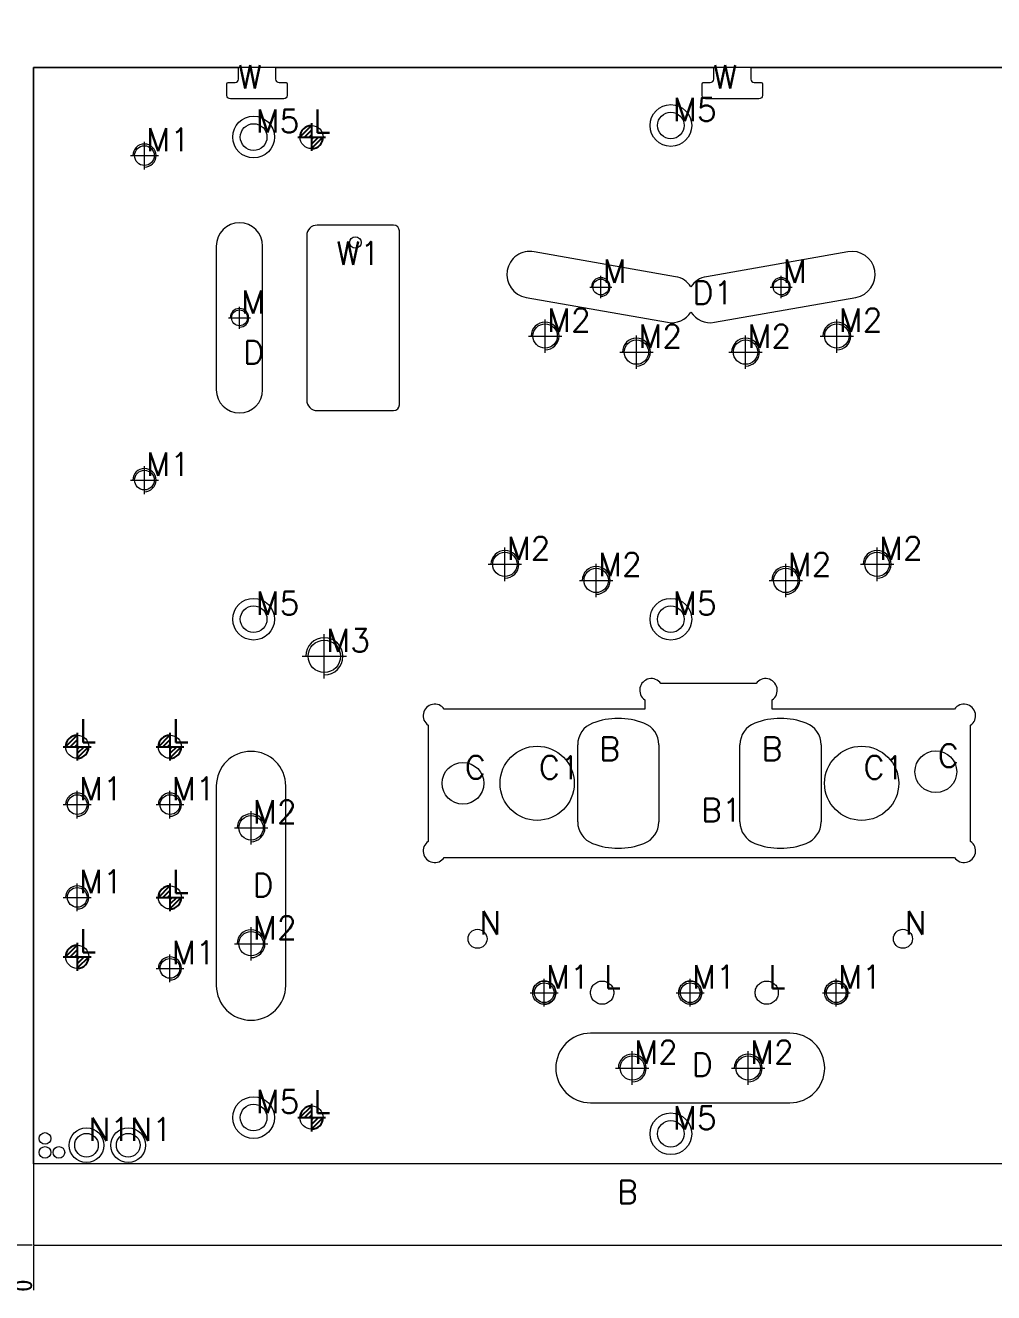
# Model space of a CAD drawing. Header units: millimetres. Extents: x 494 to 18201, y 224 to 11417.
# Drawn here: x 5356 to 5774, y 4264 to 4811 of the extents above; entities that cross this region are included whole.
import ezdxf
from ezdxf.lldxf.tags import DXFTag

# ---------------------------------------------------------------- set-up
doc = ezdxf.new("R2010")
doc.units = ezdxf.units.MM
for name, color, linetype in [('DIM', 7, 'Continuous'), ('LB', 7, 'Continuous'), ('LB_W', 1, 'Continuous')]:
    doc.layers.add(name, color=color, linetype=linetype)
doc.layers.add('dim_temp', color=161, linetype='Continuous', lineweight=9)
doc.styles.add('_PUG_ERP', font='txt')
doc.styles.add('chinesef_fs', font='txt.shx', dxfattribs={"bigfont": 'gbcbig.shx'})
tags = doc.linetypes.add('CENTER', pattern='A,22,[0,arial.ttf,S=0,R=0,X=0,Y=0],-8.5,8.5,-8.5', length=47.4).pattern_tags.tags
tags[16:17] = [DXFTag(74, 4), DXFTag(75, 0), DXFTag(340, '0'), DXFTag(46, 0.0), DXFTag(50, 0.0), DXFTag(44, 0.0), DXFTag(45, 0.0)]
tags[14:15] = [DXFTag(74, 4), DXFTag(75, 0), DXFTag(340, '0'), DXFTag(46, 0.0), DXFTag(50, 0.0), DXFTag(44, 0.0), DXFTag(45, 0.0)]
tags[12:13] = [DXFTag(74, 4), DXFTag(75, 0), DXFTag(340, '0'), DXFTag(46, 0.0), DXFTag(50, 0.0), DXFTag(44, 0.0), DXFTag(45, 0.0)]
tags = doc.linetypes.add('DASHED', pattern='A,12.86,[0,arial.ttf,S=0,R=0,X=0,Y=0],-12.86', length=25.72).pattern_tags.tags
tags[12:13] = [DXFTag(74, 4), DXFTag(75, 0), DXFTag(340, '0'), DXFTag(46, 0.0), DXFTag(50, 0.0), DXFTag(44, 0.0), DXFTag(45, 0.0)]
doc.dimstyles.new('_PUG_ERP', dxfattribs={"dimtxt": 8, "dimasz": 1.5, "dimexe": 0.5, "dimexo": 0.5, "dimgap": 0.5, "dimtad": 1, "dimtxsty": '_PUG_ERP', "dimblk": 'CLOSEDBLANK', "dimcen": 0, "dimclrd": 4, "dimclre": 4, "dimclrt": 3, "dimazin": 3, "dimtfac": 1, "dimtmove": 0, "dimatfit": 3, "dimldrblk": 'CLOSEDBLANK', "dimfxl": 0.5, "dimlwd": 9, "dimlwe": 9, "dimarcsym": 0})

# ---------------------------------------------------------------- blocks, each defined once
blk = doc.blocks.new('*D67')
at = {"layer": 'Defpoints', "color": 0, "transparency": 16777216}
for p in [(6098.26, 4792.59), (6113.26, 4792.59), (5359.26, 4284.59)]:
    blk.add_point(p, dxfattribs=at)
at = {"layer": 'dim_temp', "color": 4, "lineweight": 9, "transparency": 16777216}
blk.add_line((6098.76, 4792.59), (6133.76, 4792.59), dxfattribs=at)
at = {"layer": 'dim_temp', "color": 3, "lineweight": 18, "transparency": 16777216, "insert": (6123.76, 4797.09), "char_height": 8, "attachment_point": 5, "style": '_PUG_ERP'}
blk.add_mtext('508', dxfattribs=at)
blk = doc.blocks.new('_ClosedBlank')
blk = doc.blocks.new('*D68')
at = {"layer": 'Defpoints', "color": 0, "transparency": 16777216}
for p in [(5344.26, 4284.59), (5359.26, 4284.59), (5359.26, 4284.59)]:
    blk.add_point(p, dxfattribs=at)
at = {"layer": 'dim_temp', "color": 4, "lineweight": 9, "transparency": 16777216}
blk.add_line((5358.76, 4284.59), (5339.76, 4284.59), dxfattribs=at)
at = {"layer": 'dim_temp', "color": 3, "lineweight": 18, "transparency": 16777216, "insert": (5341.76, 4289.09), "char_height": 8, "attachment_point": 5, "style": '_PUG_ERP'}
blk.add_mtext('0', dxfattribs=at)
blk = doc.blocks.new('*D69')
at = {"layer": 'Defpoints', "color": 0, "transparency": 16777216}
for p in [(5359.26, 4284.59), (5359.26, 4284.59), (5359.26, 4269.59)]:
    blk.add_point(p, dxfattribs=at)
at = {"layer": 'dim_temp', "color": 4, "lineweight": 9, "transparency": 16777216}
blk.add_line((5359.26, 4284.09), (5359.26, 4265.09), dxfattribs=at)
at = {"layer": 'dim_temp', "color": 3, "lineweight": 18, "transparency": 16777216, "insert": (5354.76, 4267.09), "char_height": 8, "attachment_point": 5, "rotation": 90, "style": '_PUG_ERP'}
blk.add_mtext('0', dxfattribs=at)
blk = doc.blocks.new('*D70')
at = {"layer": 'Defpoints', "color": 0, "transparency": 16777216}
for p in [(6098.26, 4807.59), (6098.26, 4792.59), (5359.26, 4284.59)]:
    blk.add_point(p, dxfattribs=at)
at = {"layer": 'dim_temp', "color": 4, "lineweight": 9, "transparency": 16777216}
blk.add_line((6098.26, 4793.09), (6098.26, 4829.43), dxfattribs=at)
at = {"layer": 'dim_temp', "color": 3, "lineweight": 18, "transparency": 16777216, "insert": (6093.76, 4818.76), "char_height": 8, "attachment_point": 5, "rotation": 90, "style": '_PUG_ERP'}
blk.add_mtext('739', dxfattribs=at)
blk = doc.blocks.new('pg_hx_L0')
at = {"color": 230}
for p, q in [((0, 0.6), (0, -0.6)), ((-0.6, 0), (0.6, 0)), ((-0.5, -0.003), (0, 0.497)), ((-0.3, 0), (0, 0.3)), ((-0.1, 0), (0, 0.1)), ((0.5, 0.003), (0, -0.497)), ((0.1, 0), (0, -0.1)), ((0.3, 0), (0, -0.3))]:
    blk.add_line(p, q, dxfattribs=at)
for start, end in [(90, 180), (270, 0)]:
    blk.add_arc((0, 0), 0.5, start, end, dxfattribs=at)
blk = doc.blocks.new('pg_hx_LLL0')
blk.add_blockref('pg_hx_L0', (0, 0))

msp = doc.modelspace()

# ---------------------------------------------------------------- linework, layer by layer
at = {"layer": 'DIM', "color": 252, "linetype": 'DASHED', "lineweight": 18, "ltscale": 0.890424}
msp.add_lwpolyline([(5359.26102, 4284.59481), (6098.26102, 4284.59481), (6098.26102, 4792.59481), (5359.26102, 4792.59481)], close=True, dxfattribs=at)
at = {"layer": 'DIM', "lineweight": 18}
for centre in [(5364.26102, 4330.59481), (5364.26102, 4324.59481), (5370.26102, 4324.59481)]:
    msp.add_circle(centre, 2.5, dxfattribs=at)
at = {"layer": 'LB', "color": 135, "linetype": 'Continuous', "lineweight": 18}
for p, q in [((5359.26102, 4792.59481), (5447.76102, 4792.59481)), ((5359.26102, 4319.59481), (5359.26102, 4792.59481)), ((5463.76102, 4792.59481), (5652.76102, 4792.59481)), ((5668.76102, 4792.59481), (5857.76102, 4792.59481))]:
    msp.add_line(p, q, dxfattribs=at)
at = {"layer": 'LB', "color": 2, "linetype": 'Continuous', "lineweight": 18}
for p, q in [((5438.16102, 4715.59481), (5438.16102, 4653.59481)), ((5458.16102, 4653.59481), (5458.16102, 4715.59481)), ((5636.3204, 4702.36862), (5575.26232, 4713.1348)), ((5710.62042, 4713.1348), (5649.56234, 4702.36862)), ((5571.78935, 4693.43865), (5632.84743, 4682.67246)), ((5653.0353, 4682.67246), (5714.09338, 4693.43865)), ((5438.16102, 4482.59481), (5438.16102, 4396.59481)), ((5468.16102, 4396.59481), (5468.16102, 4482.59481)), ((5685.61669, 4375.97817), (5599.61669, 4375.97817)), ((5599.61669, 4345.97817), (5685.61669, 4345.97817))]:
    msp.add_line(p, q, dxfattribs=at)
at = {"layer": 'LB', "color": 31, "linetype": 'Continuous', "lineweight": 18}
for p, q in [((5671.03302, 4526.79481), (5629.93609, 4526.79481)), ((5622.98455, 4519.84328), (5622.98455, 4515.79481)), ((5677.98455, 4515.79481), (5677.98455, 4519.84328)), ((5622.98455, 4515.79481), (5536.51255, 4515.79481)), ((5756.60948, 4515.79481), (5677.98455, 4515.79481)), ((5529.56102, 4508.84328), (5529.56102, 4458.74634)), ((5763.56102, 4458.74634), (5763.56102, 4508.84328)), ((5594.06102, 4467.17976), (5594.06102, 4500.40985)), ((5629.06102, 4500.40985), (5629.06102, 4467.17976)), ((5664.06102, 4467.17976), (5664.06102, 4500.40985)), ((5699.06102, 4500.40985), (5699.06102, 4467.17976)), ((5536.51255, 4451.79481), (5756.60948, 4451.79481)), ((5879.26102, 4319.59481), (5359.26102, 4319.59481))]:
    msp.add_line(p, q, dxfattribs=at)
at = {"layer": 'LB', "color": 42, "linetype": 'Continuous', "lineweight": 18}
for centre, radius in [((5634.26102, 4767.59481), 9), ((5634.26102, 4767.59481), 5.7535), ((5454.26102, 4762.59481), 9), ((5454.26102, 4762.59481), 5.7535), ((5407.16102, 4754.59481), 4.253), ((5498.16102, 4717.09481), 2.5), ((5604.05488, 4697.90363), 3.403), ((5681.82786, 4697.90363), 3.403), ((5448.16102, 4684.59481), 3.403), ((5580.01752, 4676.7564), 5.253), ((5705.86522, 4676.7564), 5.253), ((5619.40983, 4669.81048), 5.253), ((5666.47291, 4669.81048), 5.253), ((5407.16102, 4614.59481), 4.253), ((5562.6527, 4578.27563), 5.253), ((5723.23004, 4578.27563), 5.253), ((5602.04501, 4571.3297), 5.253), ((5683.83773, 4571.3297), 5.253), ((5454.26102, 4554.59481), 9), ((5454.26102, 4554.59481), 5.7535), ((5634.26102, 4554.59481), 9), ((5634.26102, 4554.59481), 5.7535), ((5484.76102, 4538.59481), 7.003), ((5576.56102, 4483.79481), 16), ((5716.56102, 4483.79481), 16), ((5748.56102, 4488.79481), 9), ((5544.56102, 4483.79481), 9), ((5378.16102, 4474.59481), 4.253), ((5418.16102, 4474.59481), 4.253), ((5453.16102, 4464.59481), 5.253), ((5378.16102, 4434.59481), 4.253), ((5453.16102, 4414.59481), 5.253), ((5550.8587, 4416.72641), 4.1005), ((5734.37467, 4416.72641), 4.1005), ((5418.16102, 4403.96227), 4.253), ((5579.61669, 4393.47828), 4.253), ((5642.61669, 4393.47828), 4.253), ((5705.61669, 4393.47828), 4.253), ((5617.61669, 4360.97817), 5.253), ((5667.61669, 4360.97817), 5.253), ((5454.26102, 4339.59481), 9), ((5454.26102, 4339.59481), 5.7535), ((5634.26102, 4332.59481), 9), ((5634.26102, 4332.59481), 5.7535), ((5382.16102, 4327.66099), 5.1005), ((5400.16102, 4327.66099), 5.1005)]:
    msp.add_circle(centre, radius, dxfattribs=at)
at = {"layer": 'LB', "color": 30, "linetype": 'DASHED', "lineweight": 13, "ltscale": 0.890424}
for centre in [(5382.16102, 4327.66099), (5400.16102, 4327.66099)]:
    msp.add_circle(centre, 7.5, dxfattribs=at)
at = {"layer": 'LB', "color": 42, "linetype": 'Continuous', "lineweight": 18}
for centre, radius in [((5407.16102, 4754.59481), 5), ((5604.05488, 4697.90363), 4), ((5681.82786, 4697.90363), 4), ((5448.16102, 4684.59481), 4), ((5580.01752, 4676.7564), 6), ((5705.86522, 4676.7564), 6), ((5619.40983, 4669.81048), 6), ((5666.47291, 4669.81048), 6), ((5407.16102, 4614.59481), 5), ((5562.6527, 4578.27563), 6), ((5723.23004, 4578.27563), 6), ((5602.04501, 4571.3297), 6), ((5683.83773, 4571.3297), 6), ((5484.76102, 4538.59481), 8), ((5378.16102, 4474.59481), 5), ((5418.16102, 4474.59481), 5), ((5453.16102, 4464.59481), 6), ((5378.16102, 4434.59481), 5), ((5453.16102, 4414.59481), 6), ((5418.16102, 4403.96227), 5), ((5579.61669, 4393.47828), 5), ((5642.61669, 4393.47828), 5), ((5705.61669, 4393.47828), 5), ((5617.61669, 4360.97817), 6), ((5667.61669, 4360.97817), 6)]:
    msp.add_arc(centre, radius, 270, 180, dxfattribs=at)
at = {"layer": 'LB', "color": 2, "linetype": 'Continuous', "lineweight": 18}
for centre, radius, start, end in [((5448.16102, 4715.59481), 10, 90, 180), ((5448.16102, 4715.59481), 10, 0, 90), ((5573.52584, 4703.28673), 10, 80, 170), ((5712.3569, 4703.28673), 10, 10, 100), ((5573.52584, 4703.28673), 10, 170, 260), ((5634.58392, 4692.52054), 10, 33.306495, 80), ((5651.29882, 4692.52054), 10, 100, 146.693505), ((5712.3569, 4703.28673), 10, 280, 10), ((5634.58392, 4692.52054), 10, 260, 326.693505), ((5651.29882, 4692.52054), 10, 213.306495, 280), ((5448.16102, 4653.59481), 10, 180, 270), ((5448.16102, 4653.59481), 10, 270, 0), ((5453.16102, 4482.59481), 15, 90, 180), ((5453.16102, 4482.59481), 15, 0, 90), ((5453.16102, 4396.59481), 15, 180, 270), ((5453.16102, 4396.59481), 15, 270, 0), ((5599.61669, 4360.97817), 15, 90, 180), ((5685.61669, 4360.97817), 15, 0, 90), ((5599.61669, 4360.97817), 15, 180, 270), ((5685.61669, 4360.97817), 15, 270, 0)]:
    msp.add_arc(centre, radius, start, end, dxfattribs=at)
at = {"layer": 'LB', "color": 31, "linetype": 'Continuous', "lineweight": 18}
for centre, radius, start, end in [((5625.81298, 4523.96638), 5, 34.449902, 235.550098), ((5675.15613, 4523.96638), 5, 304.449902, 145.550098), ((5532.38944, 4512.96638), 5, 34.449902, 235.550098), ((5760.73259, 4512.96638), 5, 304.449902, 145.550098), ((5611.56102, 4480.79481), 31, 69.075168, 110.924832), ((5681.56102, 4480.79481), 31, 69.075168, 110.924832), ((5604.06102, 4500.40985), 10, 110.924832, 180), ((5619.06102, 4500.40985), 10, 0, 69.075168), ((5674.06102, 4500.40985), 10, 110.924832, 180), ((5689.06102, 4500.40985), 10, 0, 69.075168), ((5604.06102, 4467.17976), 10, 180, 249.075168), ((5619.06102, 4467.17976), 10, 290.924832, 0), ((5674.06102, 4467.17976), 10, 180, 249.075168), ((5689.06102, 4467.17976), 10, 290.924832, 0), ((5532.38944, 4454.62324), 5, 124.449902, 325.550098), ((5611.56102, 4486.79481), 31, 249.075168, 290.924832), ((5681.56102, 4486.79481), 31, 249.075168, 290.924832), ((5760.73259, 4454.62324), 5, 214.449902, 55.550098)]:
    msp.add_arc(centre, radius, start, end, dxfattribs=at)
at = {"layer": 'LB', "color": 5, "linetype": 'Continuous', "lineweight": 18}
for points in [[(5584.61669, 4393.47828), (5584.61669, 4393.80553), (5584.58446, 4394.13277), (5584.45677, 4394.77469), (5584.36132, 4395.08936), (5584.11085, 4395.69404), (5583.95584, 4395.98403), (5583.59222, 4396.52823), (5583.38362, 4396.78241), (5582.92082, 4397.24521), (5582.66664, 4397.45382), (5582.12244, 4397.81744), (5581.83244, 4397.97244), (5581.22776, 4398.22291), (5580.9131, 4398.31836), (5580.27118, 4398.44605), (5579.94394, 4398.47828), (5579.28944, 4398.47828), (5578.9622, 4398.44605), (5578.32027, 4398.31836), (5578.00561, 4398.22291), (5577.40093, 4397.97244), (5577.11093, 4397.81744), (5576.56674, 4397.45382), (5576.31255, 4397.24521), (5575.84975, 4396.78241), (5575.64115, 4396.52823), (5575.27753, 4395.98403), (5575.12252, 4395.69404), (5574.87206, 4395.08936), (5574.7766, 4394.77469), (5574.64892, 4394.13277), (5574.61669, 4393.80553), (5574.61669, 4393.15103), (5574.64892, 4392.82379), (5574.7766, 4392.18187), (5574.87206, 4391.8672), (5575.12252, 4391.26252), (5575.27753, 4390.97253), (5575.64115, 4390.42833), (5575.84975, 4390.17415), (5576.31255, 4389.71135), (5576.56674, 4389.50274), (5577.11093, 4389.13912), (5577.40093, 4388.98411), (5578.00561, 4388.73365), (5578.32027, 4388.6382), (5578.9622, 4388.51051), (5579.28944, 4388.47828), (5579.94394, 4388.47828), (5580.27118, 4388.51051), (5580.9131, 4388.6382), (5581.22776, 4388.73365), (5581.83244, 4388.98411), (5582.12244, 4389.13912), (5582.66664, 4389.50274), (5582.92082, 4389.71135), (5583.38362, 4390.17415), (5583.59222, 4390.42833), (5583.95584, 4390.97253), (5584.11085, 4391.26252), (5584.36132, 4391.8672), (5584.45677, 4392.18187), (5584.58446, 4392.82379), (5584.61669, 4393.15103), (5584.61669, 4393.47828)], [(5647.61669, 4393.47828), (5647.61669, 4393.80553), (5647.58446, 4394.13277), (5647.45677, 4394.77469), (5647.36132, 4395.08936), (5647.11085, 4395.69404), (5646.95584, 4395.98403), (5646.59222, 4396.52823), (5646.38362, 4396.78241), (5645.92082, 4397.24521), (5645.66664, 4397.45382), (5645.12244, 4397.81744), (5644.83244, 4397.97244), (5644.22776, 4398.22291), (5643.9131, 4398.31836), (5643.27118, 4398.44605), (5642.94394, 4398.47828), (5642.28944, 4398.47828), (5641.9622, 4398.44605), (5641.32027, 4398.31836), (5641.00561, 4398.22291), (5640.40093, 4397.97244), (5640.11093, 4397.81744), (5639.56674, 4397.45382), (5639.31255, 4397.24521), (5638.84975, 4396.78241), (5638.64115, 4396.52823), (5638.27753, 4395.98403), (5638.12252, 4395.69404), (5637.87206, 4395.08936), (5637.7766, 4394.77469), (5637.64892, 4394.13277), (5637.61669, 4393.80553), (5637.61669, 4393.15103), (5637.64892, 4392.82379), (5637.7766, 4392.18187), (5637.87206, 4391.8672), (5638.12252, 4391.26252), (5638.27753, 4390.97253), (5638.64115, 4390.42833), (5638.84975, 4390.17415), (5639.31255, 4389.71135), (5639.56674, 4389.50274), (5640.11093, 4389.13912), (5640.40093, 4388.98411), (5641.00561, 4388.73365), (5641.32027, 4388.6382), (5641.9622, 4388.51051), (5642.28944, 4388.47828), (5642.94394, 4388.47828), (5643.27118, 4388.51051), (5643.9131, 4388.6382), (5644.22776, 4388.73365), (5644.83244, 4388.98411), (5645.12244, 4389.13912), (5645.66664, 4389.50274), (5645.92082, 4389.71135), (5646.38362, 4390.17415), (5646.59222, 4390.42833), (5646.95584, 4390.97253), (5647.11085, 4391.26252), (5647.36132, 4391.8672), (5647.45677, 4392.18187), (5647.58446, 4392.82379), (5647.61669, 4393.15103), (5647.61669, 4393.47828)], [(5710.61669, 4393.47828), (5710.61669, 4393.80553), (5710.58446, 4394.13277), (5710.45677, 4394.77469), (5710.36132, 4395.08936), (5710.11085, 4395.69404), (5709.95584, 4395.98403), (5709.59222, 4396.52823), (5709.38362, 4396.78241), (5708.92082, 4397.24521), (5708.66664, 4397.45382), (5708.12244, 4397.81744), (5707.83244, 4397.97244), (5707.22776, 4398.22291), (5706.9131, 4398.31836), (5706.27118, 4398.44605), (5705.94394, 4398.47828), (5705.28944, 4398.47828), (5704.9622, 4398.44605), (5704.32027, 4398.31836), (5704.00561, 4398.22291), (5703.40093, 4397.97244), (5703.11093, 4397.81744), (5702.56674, 4397.45382), (5702.31255, 4397.24521), (5701.84975, 4396.78241), (5701.64115, 4396.52823), (5701.27753, 4395.98403), (5701.12252, 4395.69404), (5700.87206, 4395.08936), (5700.7766, 4394.77469), (5700.64892, 4394.13277), (5700.61669, 4393.80553), (5700.61669, 4393.15103), (5700.64892, 4392.82379), (5700.7766, 4392.18187), (5700.87206, 4391.8672), (5701.12252, 4391.26252), (5701.27753, 4390.97253), (5701.64115, 4390.42833), (5701.84975, 4390.17415), (5702.31255, 4389.71135), (5702.56674, 4389.50274), (5703.11093, 4389.13912), (5703.40093, 4388.98411), (5704.00561, 4388.73365), (5704.32027, 4388.6382), (5704.9622, 4388.51051), (5705.28944, 4388.47828), (5705.94394, 4388.47828), (5706.27118, 4388.51051), (5706.9131, 4388.6382), (5707.22776, 4388.73365), (5707.83244, 4388.98411), (5708.12244, 4389.13912), (5708.66664, 4389.50274), (5708.92082, 4389.71135), (5709.38362, 4390.17415), (5709.59222, 4390.42833), (5709.95584, 4390.97253), (5710.11085, 4391.26252), (5710.36132, 4391.8672), (5710.45677, 4392.18187), (5710.58446, 4392.82379), (5710.61669, 4393.15103), (5710.61669, 4393.47828)]]:
    msp.add_open_spline(points, degree=3, knots=[0, 0, 0, 0, 0.03125, 0.03125, 0.0625, 0.0625, 0.09375, 0.09375, 0.125, 0.125, 0.15625, 0.15625, 0.1875, 0.1875, 0.21875, 0.21875, 0.25, 0.25, 0.28125, 0.28125, 0.3125, 0.3125, 0.34375, 0.34375, 0.375, 0.375, 0.40625, 0.40625, 0.4375, 0.4375, 0.46875, 0.46875, 0.5, 0.5, 0.53125, 0.53125, 0.5625, 0.5625, 0.59375, 0.59375, 0.625, 0.625, 0.65625, 0.65625, 0.6875, 0.6875, 0.71875, 0.71875, 0.75, 0.75, 0.78125, 0.78125, 0.8125, 0.8125, 0.84375, 0.84375, 0.875, 0.875, 0.90625, 0.90625, 0.9375, 0.9375, 0.96875, 0.96875, 1, 1, 1, 1], dxfattribs=at)
at = {"layer": 'LB_W', "color": 1, "linetype": 'CENTER', "lineweight": 18, "ltscale": 0.890424}
for p, q in [((5407.16102, 4748.59481), (5407.16102, 4760.59481)), ((5401.16102, 4754.59481), (5413.16102, 4754.59481)), ((5604.05488, 4693.10363), (5604.05488, 4702.70363)), ((5681.82786, 4693.10363), (5681.82786, 4702.70363)), ((5599.25488, 4697.90363), (5608.85488, 4697.90363)), ((5677.02786, 4697.90363), (5686.62786, 4697.90363)), ((5448.16102, 4679.79481), (5448.16102, 4689.39481)), ((5443.36102, 4684.59481), (5452.96102, 4684.59481)), ((5580.01752, 4669.5564), (5580.01752, 4683.9564)), ((5705.86522, 4669.5564), (5705.86522, 4683.9564)), ((5572.81752, 4676.7564), (5587.21752, 4676.7564)), ((5619.40983, 4662.61048), (5619.40983, 4677.01048)), ((5666.47291, 4662.61048), (5666.47291, 4677.01048)), ((5698.66522, 4676.7564), (5713.06522, 4676.7564)), ((5612.20983, 4669.81048), (5626.60983, 4669.81048)), ((5659.27291, 4669.81048), (5673.67291, 4669.81048)), ((5407.16102, 4608.59481), (5407.16102, 4620.59481)), ((5401.16102, 4614.59481), (5413.16102, 4614.59481)), ((5562.6527, 4571.07563), (5562.6527, 4585.47563)), ((5723.23004, 4571.07563), (5723.23004, 4585.47563)), ((5555.4527, 4578.27563), (5569.8527, 4578.27563)), ((5602.04501, 4564.1297), (5602.04501, 4578.5297)), ((5683.83773, 4564.1297), (5683.83773, 4578.5297)), ((5716.03004, 4578.27563), (5730.43004, 4578.27563)), ((5594.84501, 4571.3297), (5609.24501, 4571.3297)), ((5676.63773, 4571.3297), (5691.03773, 4571.3297)), ((5484.76102, 4528.99481), (5484.76102, 4548.19481)), ((5475.16102, 4538.59481), (5494.36102, 4538.59481)), ((5378.16102, 4468.59481), (5378.16102, 4480.59481)), ((5418.16102, 4468.59481), (5418.16102, 4480.59481)), ((5372.16102, 4474.59481), (5384.16102, 4474.59481)), ((5412.16102, 4474.59481), (5424.16102, 4474.59481)), ((5453.16102, 4457.39481), (5453.16102, 4471.79481)), ((5445.96102, 4464.59481), (5460.36102, 4464.59481)), ((5378.16102, 4428.59481), (5378.16102, 4440.59481)), ((5372.16102, 4434.59481), (5384.16102, 4434.59481)), ((5453.16102, 4407.39481), (5453.16102, 4421.79481)), ((5445.96102, 4414.59481), (5460.36102, 4414.59481)), ((5418.16102, 4397.96227), (5418.16102, 4409.96227)), ((5412.16102, 4403.96227), (5424.16102, 4403.96227)), ((5579.61669, 4387.47828), (5579.61669, 4399.47828)), ((5642.61669, 4387.47828), (5642.61669, 4399.47828)), ((5705.61669, 4387.47828), (5705.61669, 4399.47828)), ((5573.61669, 4393.47828), (5585.61669, 4393.47828)), ((5636.61669, 4393.47828), (5648.61669, 4393.47828)), ((5699.61669, 4393.47828), (5711.61669, 4393.47828)), ((5617.61669, 4353.77817), (5617.61669, 4368.17817)), ((5667.61669, 4353.77817), (5667.61669, 4368.17817)), ((5610.41669, 4360.97817), (5624.81669, 4360.97817)), ((5660.41669, 4360.97817), (5674.81669, 4360.97817))]:
    msp.add_line(p, q, dxfattribs=at)
at = {"layer": 'LB_W', "color": 1, "lineweight": 18}
for points in [[(5463.76102, 4792.59481), (5463.76102, 4787.59481, 0.414213562), (5465.26102, 4786.09481), (5468.26102, 4786.09481, -0.414213562), (5468.76102, 4785.59481), (5468.76102, 4780.59481, -0.414213562), (5467.26102, 4779.09481), (5444.26102, 4779.09481, -0.414213562), (5442.76102, 4780.59481), (5442.76102, 4785.59481, -0.414213562), (5443.26102, 4786.09481), (5446.26102, 4786.09481, 0.414213562), (5447.76102, 4787.59481), (5447.76102, 4792.59481)], [(5668.76102, 4792.59481), (5668.76102, 4787.59481, 0.414213562), (5670.26102, 4786.09481), (5673.26102, 4786.09481, -0.414213562), (5673.76102, 4785.59481), (5673.76102, 4780.59481, -0.414213562), (5672.26102, 4779.09481), (5649.26102, 4779.09481, -0.414213562), (5647.76102, 4780.59481), (5647.76102, 4785.59481, -0.414213562), (5648.26102, 4786.09481), (5651.26102, 4786.09481, 0.414213562), (5652.76102, 4787.59481), (5652.76102, 4792.59481)]]:
    msp.add_lwpolyline(points, format="xyb", dxfattribs=at)
msp.add_lwpolyline([(5517.16102, 4647.09481), (5517.16102, 4722.09481, 0.414213562), (5514.66102, 4724.59481), (5481.66102, 4724.59481, 0.414213562), (5477.16102, 4720.09481), (5477.16102, 4649.09481, 0.414213562), (5481.66102, 4644.59481), (5514.66102, 4644.59481, 0.414213562)], format="xyb", close=True, dxfattribs=at)
at = {"layer": 'LB_W', "color": 1, "linetype": 'Continuous', "lineweight": 18}
for centre in [(5479.26102, 4762.59481), (5378.16102, 4499.59481), (5418.16102, 4499.59481), (5418.16102, 4434.59481), (5378.16102, 4408.96227), (5479.26102, 4339.59481)]:
    msp.add_circle(centre, 5.0001, dxfattribs=at)
for points in [[(5609.61679, 4393.47828), (5609.61679, 4393.80554), (5609.58456, 4394.13278), (5609.45687, 4394.77472), (5609.36141, 4395.08939), (5609.11094, 4395.69408), (5608.95593, 4395.98408), (5608.5923, 4396.52829), (5608.3837, 4396.78248), (5607.92089, 4397.24529), (5607.6667, 4397.4539), (5607.12249, 4397.81752), (5606.83249, 4397.97253), (5606.2278, 4398.22301), (5605.91313, 4398.31846), (5605.27119, 4398.44615), (5604.94394, 4398.47838), (5604.28943, 4398.47838), (5603.96218, 4398.44615), (5603.32025, 4398.31846), (5603.00558, 4398.22301), (5602.40089, 4397.97253), (5602.11088, 4397.81752), (5601.56668, 4397.4539), (5601.31249, 4397.24529), (5600.84968, 4396.78248), (5600.64107, 4396.52829), (5600.27744, 4395.98408), (5600.12243, 4395.69408), (5599.87196, 4395.08939), (5599.77651, 4394.77472), (5599.64882, 4394.13278), (5599.61659, 4393.80554), (5599.61659, 4393.15102), (5599.64882, 4392.82378), (5599.77651, 4392.18184), (5599.87196, 4391.86717), (5600.12243, 4391.26248), (5600.27744, 4390.97248), (5600.64107, 4390.42827), (5600.84968, 4390.17408), (5601.31249, 4389.71127), (5601.56668, 4389.50266), (5602.11088, 4389.13903), (5602.40089, 4388.98402), (5603.00558, 4388.73355), (5603.32025, 4388.6381), (5603.96218, 4388.51041), (5604.28943, 4388.47818), (5604.94394, 4388.47818), (5605.27119, 4388.51041), (5605.91313, 4388.6381), (5606.2278, 4388.73355), (5606.83249, 4388.98402), (5607.12249, 4389.13903), (5607.6667, 4389.50266), (5607.92089, 4389.71127), (5608.3837, 4390.17408), (5608.5923, 4390.42827), (5608.95593, 4390.97248), (5609.11094, 4391.26248), (5609.36141, 4391.86717), (5609.45687, 4392.18184), (5609.58456, 4392.82378), (5609.61679, 4393.15102), (5609.61679, 4393.47828)], [(5680.61679, 4393.47828), (5680.61679, 4393.80554), (5680.58456, 4394.13278), (5680.45687, 4394.77472), (5680.36141, 4395.08939), (5680.11094, 4395.69408), (5679.95593, 4395.98408), (5679.5923, 4396.52829), (5679.3837, 4396.78248), (5678.92089, 4397.24529), (5678.6667, 4397.4539), (5678.12249, 4397.81752), (5677.83249, 4397.97253), (5677.2278, 4398.22301), (5676.91313, 4398.31846), (5676.27119, 4398.44615), (5675.94394, 4398.47838), (5675.28943, 4398.47838), (5674.96218, 4398.44615), (5674.32025, 4398.31846), (5674.00558, 4398.22301), (5673.40089, 4397.97253), (5673.11088, 4397.81752), (5672.56668, 4397.4539), (5672.31249, 4397.24529), (5671.84968, 4396.78248), (5671.64107, 4396.52829), (5671.27744, 4395.98408), (5671.12243, 4395.69408), (5670.87196, 4395.08939), (5670.77651, 4394.77472), (5670.64882, 4394.13278), (5670.61659, 4393.80554), (5670.61659, 4393.15102), (5670.64882, 4392.82378), (5670.77651, 4392.18184), (5670.87196, 4391.86717), (5671.12243, 4391.26248), (5671.27744, 4390.97248), (5671.64107, 4390.42827), (5671.84968, 4390.17408), (5672.31249, 4389.71127), (5672.56668, 4389.50266), (5673.11088, 4389.13903), (5673.40089, 4388.98402), (5674.00558, 4388.73355), (5674.32025, 4388.6381), (5674.96218, 4388.51041), (5675.28943, 4388.47818), (5675.94394, 4388.47818), (5676.27119, 4388.51041), (5676.91313, 4388.6381), (5677.2278, 4388.73355), (5677.83249, 4388.98402), (5678.12249, 4389.13903), (5678.6667, 4389.50266), (5678.92089, 4389.71127), (5679.3837, 4390.17408), (5679.5923, 4390.42827), (5679.95593, 4390.97248), (5680.11094, 4391.26248), (5680.36141, 4391.86717), (5680.45687, 4392.18184), (5680.58456, 4392.82378), (5680.61679, 4393.15102), (5680.61679, 4393.47828)]]:
    msp.add_open_spline(points, degree=3, knots=[0, 0, 0, 0, 0.03125, 0.03125, 0.0625, 0.0625, 0.09375, 0.09375, 0.125, 0.125, 0.15625, 0.15625, 0.1875, 0.1875, 0.21875, 0.21875, 0.25, 0.25, 0.28125, 0.28125, 0.3125, 0.3125, 0.34375, 0.34375, 0.375, 0.375, 0.40625, 0.40625, 0.4375, 0.4375, 0.46875, 0.46875, 0.5, 0.5, 0.53125, 0.53125, 0.5625, 0.5625, 0.59375, 0.59375, 0.625, 0.625, 0.65625, 0.65625, 0.6875, 0.6875, 0.71875, 0.71875, 0.75, 0.75, 0.78125, 0.78125, 0.8125, 0.8125, 0.84375, 0.84375, 0.875, 0.875, 0.90625, 0.90625, 0.9375, 0.9375, 0.96875, 0.96875, 1, 1, 1, 1], dxfattribs=at)

# ---------------------------------------------------------------- block references
at = {"layer": 'LB', "lineweight": 18, "ltscale": 0.890424, "xscale": 10, "yscale": 10, "zscale": 10}
for p in [(5479.26102, 4762.59481), (5378.16102, 4499.59481), (5418.16102, 4499.59481), (5418.16102, 4434.59481), (5378.16102, 4408.96227), (5479.26102, 4339.59481)]:
    msp.add_blockref('pg_hx_LLL0', p, dxfattribs=at)

# ---------------------------------------------------------------- texts
at = {"layer": 'DIM', "color": 4, "lineweight": 18, "style": 'chinesef_fs'}
for s, p in [('W', (5447.56643, 4783.60719)), ('W', (5652.56643, 4783.60719)), ('M5', (5635.15643, 4769.49719)), ('M5', (5455.15643, 4764.49719)), ('L', (5480.07644, 4764.45719)), ('M1', (5407.97643, 4756.45719)), ('W1', (5489.96643, 4707.50719)), ('M', (5604.85043, 4699.75619)), ('M', (5682.62343, 4699.75619)), ('M', (5448.95643, 4686.44719)), ('D1', (5643.65693, 4690.48685)), ('M2', (5580.85343, 4678.62919)), ('M2', (5706.70043, 4678.62919)), ('M2', (5620.24543, 4671.68319)), ('M2', (5667.30843, 4671.68319)), ('D', (5449.82643, 4664.7487)), ('M1', (5407.97643, 4616.45719)), ('M2', (5563.48843, 4580.14819)), ('M2', (5724.06543, 4580.14819)), ('M2', (5602.88043, 4573.20219)), ('M2', (5684.67343, 4573.20219)), ('M5', (5455.15643, 4556.49719)), ('M5', (5635.15643, 4556.49719)), ('M3', (5485.63643, 4540.48719)), ('L', (5378.97644, 4501.45719)), ('L', (5418.97644, 4501.45719)), ('B', (5603.36693, 4493.68519)), ('B', (5673.36693, 4493.68519)), ('C', (5749.45643, 4490.69719)), ('C', (5545.45643, 4485.69719)), ('C1', (5577.35743, 4485.64769)), ('C1', (5717.35743, 4485.64769)), ('M1', (5378.97643, 4476.45719)), ('M1', (5418.97643, 4476.45719)), ('M2', (5453.99643, 4466.46719)), ('B1', (5647.27693, 4467.30479)), ('M1', (5378.97643, 4436.45719)), ('L', (5418.97644, 4436.45719)), ('D', (5453.87643, 4434.86002)), ('N', (5551.65644, 4418.5802)), ('N', (5735.17244, 4418.5802)), ('M2', (5453.99643, 4416.46719)), ('L', (5378.97644, 4410.82519)), ('M1', (5418.97643, 4405.82519)), ('M1', (5580.43243, 4395.34119)), ('L', (5605.43244, 4395.34119)), ('M1', (5643.43243, 4395.34119)), ('L', (5676.43244, 4395.34119)), ('M1', (5706.43243, 4395.34119)), ('M2', (5618.45243, 4362.85019)), ('M2', (5668.45243, 4362.85019)), ('D', (5643.33243, 4357.39019)), ('M5', (5455.15643, 4341.49719)), ('L', (5480.07644, 4341.45719)), ('M5', (5635.15643, 4334.49719)), ('N1', (5383.02643, 4329.54819)), ('N1', (5401.02643, 4329.54819)), ('B', (5611.06643, 4302.50719))]:
    msp.add_text(s, height=10, dxfattribs=at).set_placement(p)

# ---------------------------------------------------------------- dimensions: what is measured, and where the dimension line sits
at = {"layer": 'dim_temp', "lineweight": 18}
for feature_location, offset, dtype, origin, picture, middle in [((6098.26102, 4792.59481), (0, 15), 1, (5359.26102, 4284.59481), '*D70', (6093.76102, 4818.76148)), ((6098.26102, 4792.59481), (15, 0), 0, (5359.26102, 4284.59481), '*D67', (6123.76102, 4797.09481)), ((5359.2610172307, 4284.594808654), (-15, 0), 0, (5359.2610172307, 4284.594808654), '*D68', (5341.7610172307, 4289.094808654)), ((5359.2610172307, 4284.594808654), (0, -15), 1, (5359.2610172307, 4284.594808654), '*D69', (5354.7610172307, 4267.094808654))]:
    dim = msp.add_ordinate_dim(feature_location=feature_location, offset=offset, dtype=dtype, origin=origin, dimstyle='_PUG_ERP', dxfattribs=at)
    dim.commit()
    dim.dimension.update_dxf_attribs({"geometry": picture, "text_midpoint": middle})

doc.saveas('drawing.dxf')
